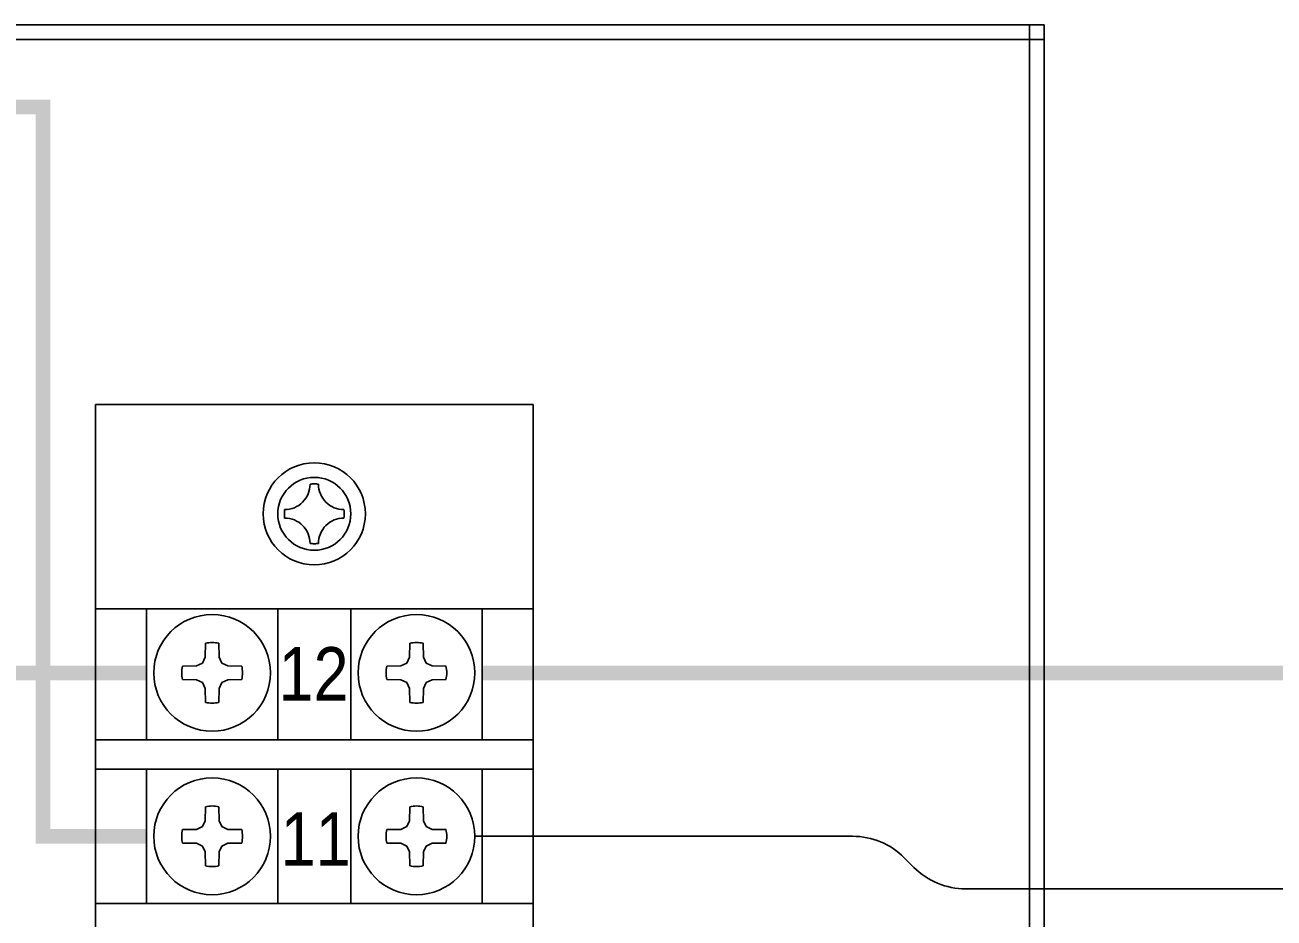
# Model space of a CAD drawing. Units: millimetres, scale not verified. Extents: x -1248 to 1240, y -219 to 343.
# Drawn here: x -1036.8 to -951.2, y 111.2 to 172.4 of the extents above; entities that cross this region are included whole.
import ezdxf
from ezdxf.enums import TextEntityAlignment as Align

# ---------------------------------------------------------------- set-up
doc = ezdxf.new("R2010")
doc.units = ezdxf.units.MM
doc.header["$LTSCALE"] = 2
doc.layers.add('0-0', color=4, linetype='Continuous')
doc.styles.add('ＭＳ Ｐゴシック', font='')
doc.styles.get('ＭＳ Ｐゴシック').set_extended_font_data('MS PGothic')

msp = doc.modelspace()

# ---------------------------------------------------------------- linework, layer by layer
at = {"layer": '0-0', "color": 7}
for p, q in [((-1126.987, 172.42), (-966.987, 172.42)), ((-967.987, -37.58), (-967.987, 172.42)), ((-966.987, -37.58), (-966.987, 172.42)), ((-1126.987, 171.42), (-966.987, 171.42)), ((-1031.987, 146.42), (-1001.987, 146.42)), ((-1031.987, 146.42), (-1031.987, 43.22)), ((-1001.987, 146.42), (-1001.987, 43.22)), ((-980.104, 116.82), (-1005.987, 116.82)), ((-975.898, 114.684), (-976.569, 115.355)), ((-972.362, 113.22), (-905.895, 113.22))]:
    msp.add_line(p, q, dxfattribs=at)
at = {"layer": '0-0'}
for p, q in [((-1031.987, 132.42), (-1001.987, 132.42)), ((-1028.487, 132.42), (-1028.487, 123.42)), ((-1019.487, 132.42), (-1019.487, 123.42)), ((-1019.487, 132.42), (-1019.487, 123.42)), ((-1014.487, 132.42), (-1014.487, 123.42)), ((-1005.487, 132.42), (-1005.487, 123.42)), ((-1024.464, 129.091), (-1024.45, 130.045)), ((-1023.51, 129.091), (-1023.524, 130.045)), ((-1010.464, 129.091), (-1010.45, 130.045)), ((-1009.51, 129.091), (-1009.524, 130.045)), ((-1025.058, 128.497), (-1026.012, 128.483)), ((-1025.058, 128.497), (-1024.653, 128.685)), ((-1024.464, 129.091), (-1024.653, 128.685)), ((-1023.51, 129.091), (-1023.321, 128.685)), ((-1022.916, 128.497), (-1023.321, 128.685)), ((-1022.916, 128.497), (-1021.962, 128.483)), ((-1011.058, 128.497), (-1012.012, 128.483)), ((-1011.058, 128.497), (-1010.653, 128.685)), ((-1010.464, 129.091), (-1010.653, 128.685)), ((-1009.51, 129.091), (-1009.321, 128.685)), ((-1008.916, 128.497), (-1009.321, 128.685)), ((-1008.916, 128.497), (-1007.962, 128.483)), ((-1025.058, 127.542), (-1026.012, 127.557)), ((-1025.058, 127.542), (-1024.653, 127.354)), ((-1022.916, 127.542), (-1023.321, 127.354)), ((-1022.916, 127.542), (-1021.962, 127.557)), ((-1011.058, 127.542), (-1012.012, 127.557)), ((-1011.058, 127.542), (-1010.653, 127.354)), ((-1008.916, 127.542), (-1009.321, 127.354)), ((-1008.916, 127.542), (-1007.962, 127.557)), ((-1024.464, 126.948), (-1024.653, 127.354)), ((-1024.464, 126.948), (-1024.45, 125.995)), ((-1023.51, 126.948), (-1023.524, 125.995)), ((-1023.51, 126.948), (-1023.321, 127.354)), ((-1010.464, 126.948), (-1010.653, 127.354)), ((-1010.464, 126.948), (-1010.45, 125.995)), ((-1009.51, 126.948), (-1009.524, 125.995)), ((-1009.51, 126.948), (-1009.321, 127.354)), ((-1031.987, 123.42), (-1001.987, 123.42)), ((-1031.987, 121.42), (-1001.987, 121.42)), ((-1028.487, 121.42), (-1028.487, 112.22)), ((-1019.487, 121.42), (-1019.487, 112.22)), ((-1019.487, 121.42), (-1019.487, 112.22)), ((-1014.487, 121.42), (-1014.487, 112.22)), ((-1005.487, 121.42), (-1005.487, 112.22)), ((-1024.464, 117.891), (-1024.45, 118.845)), ((-1023.51, 117.891), (-1023.524, 118.845)), ((-1010.464, 117.891), (-1010.45, 118.845)), ((-1009.51, 117.891), (-1009.524, 118.845)), ((-1025.058, 117.297), (-1026.012, 117.283)), ((-1025.058, 117.297), (-1024.653, 117.485)), ((-1024.464, 117.891), (-1024.653, 117.485)), ((-1023.51, 117.891), (-1023.321, 117.485)), ((-1022.916, 117.297), (-1023.321, 117.485)), ((-1022.916, 117.297), (-1021.962, 117.283)), ((-1011.058, 117.297), (-1012.012, 117.283)), ((-1011.058, 117.297), (-1010.653, 117.485)), ((-1010.464, 117.891), (-1010.653, 117.485)), ((-1009.51, 117.891), (-1009.321, 117.485)), ((-1008.916, 117.297), (-1009.321, 117.485)), ((-1008.916, 117.297), (-1007.962, 117.283)), ((-1025.058, 116.342), (-1026.012, 116.357)), ((-1025.058, 116.342), (-1024.653, 116.154)), ((-1024.464, 115.748), (-1024.653, 116.154)), ((-1024.464, 115.748), (-1024.45, 114.795)), ((-1023.51, 115.748), (-1023.524, 114.795)), ((-1023.51, 115.748), (-1023.321, 116.154)), ((-1022.916, 116.342), (-1023.321, 116.154)), ((-1022.916, 116.342), (-1021.962, 116.357)), ((-1011.058, 116.342), (-1012.012, 116.357)), ((-1011.058, 116.342), (-1010.653, 116.154)), ((-1010.464, 115.748), (-1010.653, 116.154)), ((-1010.464, 115.748), (-1010.45, 114.795)), ((-1009.51, 115.748), (-1009.524, 114.795)), ((-1009.51, 115.748), (-1009.321, 116.154)), ((-1008.916, 116.342), (-1009.321, 116.154)), ((-1008.916, 116.342), (-1007.962, 116.357)), ((-1031.987, 112.22), (-1001.987, 112.22))]:
    msp.add_line(p, q, dxfattribs=at)
for centre, radius in [((-1016.987, 138.92), 3.5), ((-1016.987, 138.92), 2.5), ((-1016.987, 138.92), 2.5), ((-1016.987, 138.92), 2.5), ((-1023.987, 128.02), 4), ((-1009.987, 128.02), 4), ((-1023.987, 116.82), 4), ((-1009.987, 116.82), 4)]:
    msp.add_circle(centre, radius, dxfattribs=at)
for centre, radius, start, end in [((-1019.017, 140.949), 1.742, 269.99869, 0.0013), ((-1016.987, 138.92), 2.05, 90, 98.06195), ((-1016.987, 138.92), 2.05, 81.93803, 89.99998), ((-1014.957, 140.949), 1.742, 179.99869, 270.0013), ((-1016.987, 138.92), 2.05, 171.93803, 180), ((-1016.987, 138.92), 2.05, 180, 188.06195), ((-1016.987, 138.92), 2.05, 0, 8.06195), ((-1016.987, 138.92), 2.05, 351.93803, 0), ((-1019.017, 136.89), 1.742, 359.99869, 90.0013), ((-1014.957, 136.89), 1.742, 89.99869, 180.0013), ((-1016.987, 138.92), 2.05, 261.93803, 270), ((-1016.987, 138.92), 2.05, 270, 278.06195), ((-1023.987, 128.02), 2.077, 77.11888, 102.88113), ((-1009.987, 128.02), 2.077, 77.11887, 102.88112), ((-1023.987, 128.02), 2.077, 167.11888, 192.88113), ((-1023.987, 128.02), 2.077, 347.11888, 12.88113), ((-1009.987, 128.02), 2.077, 167.11887, 192.88112), ((-1009.987, 128.02), 2.077, 347.11887, 12.88112), ((-1023.987, 128.02), 2.077, 257.11888, 282.88113), ((-1009.987, 128.02), 2.077, 257.11887, 282.88112), ((-1023.987, 116.82), 2.077, 77.11888, 102.88113), ((-1009.987, 116.82), 2.077, 77.11887, 102.88112), ((-1023.987, 116.82), 2.077, 167.11888, 192.88113), ((-1023.987, 116.82), 2.077, 347.11888, 12.88113), ((-1009.987, 116.82), 2.077, 167.11887, 192.88112), ((-1009.987, 116.82), 2.077, 347.11887, 12.88112), ((-1023.987, 116.82), 2.077, 257.11888, 282.88113), ((-1009.987, 116.82), 2.077, 257.11887, 282.88112)]:
    msp.add_arc(centre, radius, start, end, dxfattribs=at)
at = {"layer": '0-0', "color": 7}
for centre, start, end in [((-980.104, 111.82), 45, 90), ((-972.362, 118.22), 225, 270)]:
    msp.add_arc(centre, 5, start, end, dxfattribs=at)
for points in [[(-1035.081, 167.291), (-1040.138, 167.291), (-1040.138, 166.291)], [(-1035.081, 167.291), (-1040.138, 166.291), (-1036.081, 166.291)], [(-1035.081, 167.291), (-1036.081, 166.291), (-1036.081, 116.32)], [(-1036.081, 116.32), (-1035.081, 117.32), (-1035.081, 167.291)], [(-1036.081, 116.32), (-1028.487, 116.32), (-1028.487, 117.32)], [(-1036.081, 116.32), (-1028.487, 117.32), (-1035.081, 117.32)]]:
    msp.add_solid(points, dxfattribs=at)
at = {"layer": '0-0', "color": 2}
for points in [[(-1038.487, 128.52), (-1038.487, 127.52), (-1034.487, 128.52), (-1034.487, 127.52)], [(-1030.487, 128.52), (-1030.487, 127.52), (-1028.487, 128.52), (-1028.487, 127.52)], [(-1001.487, 128.52), (-1001.487, 127.52), (-997.487, 128.52), (-997.487, 127.52)], [(-993.487, 128.52), (-993.487, 127.52), (-989.487, 128.52), (-989.487, 127.52)], [(-985.487, 128.52), (-985.487, 127.52), (-981.487, 128.52), (-981.487, 127.52)], [(-977.487, 128.52), (-977.487, 127.52), (-973.487, 128.52), (-973.487, 127.52)], [(-969.487, 128.52), (-969.487, 127.52), (-965.487, 128.52), (-965.487, 127.52)], [(-961.487, 128.52), (-961.487, 127.52), (-957.487, 128.52), (-957.487, 127.52)], [(-953.487, 128.52), (-953.487, 127.52), (-949.487, 128.52), (-949.487, 127.52)]]:
    msp.add_solid(points, dxfattribs=at)
at = {"layer": '0-0', "color": 3}
for points in [[(-1034.487, 128.52), (-1034.487, 127.52), (-1030.487, 128.52), (-1030.487, 127.52)], [(-1005.487, 128.52), (-1005.487, 127.52), (-1001.487, 128.52), (-1001.487, 127.52)], [(-997.487, 128.52), (-997.487, 127.52), (-993.487, 128.52), (-993.487, 127.52)], [(-989.487, 128.52), (-989.487, 127.52), (-985.487, 128.52), (-985.487, 127.52)], [(-981.487, 128.52), (-981.487, 127.52), (-977.487, 128.52), (-977.487, 127.52)], [(-973.487, 128.52), (-973.487, 127.52), (-969.487, 128.52), (-969.487, 127.52)], [(-965.487, 128.52), (-965.487, 127.52), (-961.487, 128.52), (-961.487, 127.52)], [(-957.487, 128.52), (-957.487, 127.52), (-953.487, 128.52), (-953.487, 127.52)]]:
    msp.add_solid(points, dxfattribs=at)

# ---------------------------------------------------------------- texts
at = {"layer": '0-0', "style": 'ＭＳ Ｐゴシック', "width": 0.9}
for s, p in [('12', (-1019.438, 125.021)), ('11', (-1019.291, 113.702))]:
    msp.add_text(s, height=3.666, dxfattribs=at).set_placement(p, align=Align.BOTTOM_LEFT)

doc.saveas('drawing.dxf')
